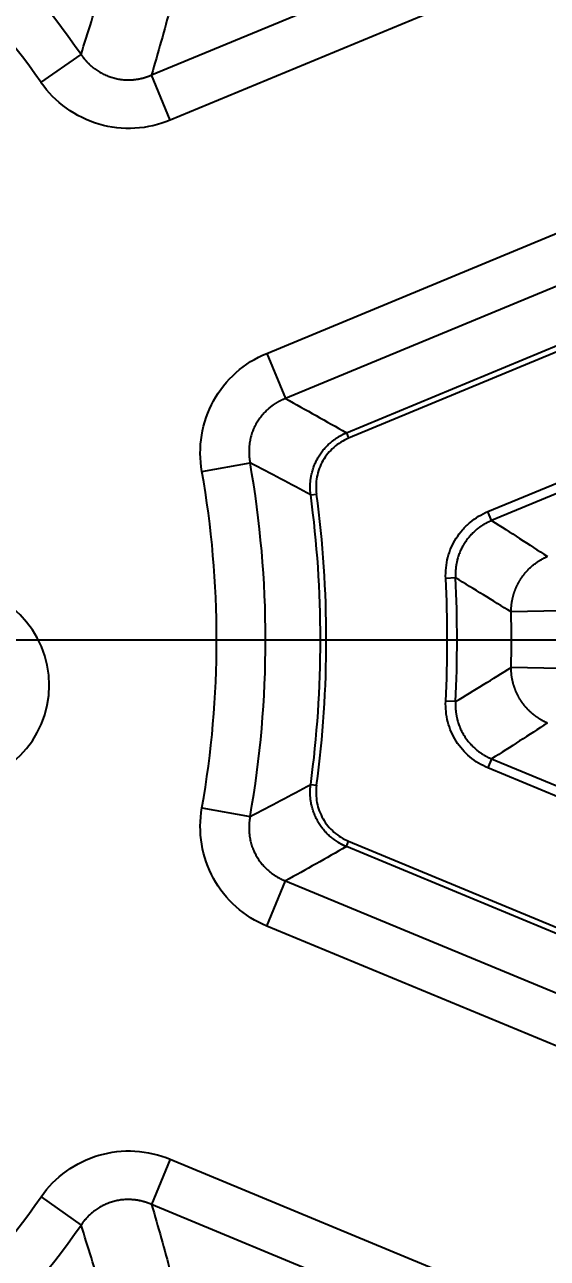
# Model space of a CAD drawing. Header units: millimetres. Extents: x 18 to 755, y 19 to 576.
# Drawn here: x 636.4 to 662.7, y 205.4 to 267.4 of the extents above; entities that cross this region are included whole.
import ezdxf

# ---------------------------------------------------------------- set-up
doc = ezdxf.new("R2010")
doc.units = ezdxf.units.MM
doc.layers.add('1', color=7, linetype='Continuous', true_color=0xffffff)
doc.styles.add('Arial', font='Arial')
doc.dimstyles.get("Standard").update_dxf_attribs({"dimtxt": 0.18, "dimasz": 0.18, "dimexe": 0.18, "dimexo": 0.0625, "dimgap": 0.09, "dimtad": 0, "dimtih": 1, "dimtoh": 1, "dimdec": 4, "dimzin": 0, "dimdsep": 46, "dimtxsty": 'Standard', "dimcen": 0.09, "dimadec": 0, "dimazin": 0, "dimtfac": 1, "dimtdec": 4, "dimtofl": 0, "dimtmove": 0, "dimatfit": 3, "dimfxl": 1, "dimtolj": 1, "dimtzin": 0, "dimarcsym": 0})

# ---------------------------------------------------------------- blocks, each defined once
blk = doc.blocks.new('_U0')
at = {"layer": '1', "color": 18, "linetype": 'Continuous', "lineweight": 13}
for p, q in [((700.69, 329.267), (735.405, 360.387)), ((493.69, 143.7), (700.69, 329.267)), ((493.69, 143.7), (695.478, 324.594))]:
    blk.add_line(p, q, dxfattribs=at)
at = {"layer": '1', "color": 18}
for points in [[(696.257, 323.726), (694.699, 325.463), (700.69, 329.267)], [(498.124, 149.241), (499.681, 147.504), (493.69, 143.7)]]:
    blk.add_solid(points, dxfattribs=at)
at = {"layer": 'Defpoints', "color": 0}
for p in [(700.69, 329.267), (493.69, 143.7)]:
    blk.add_point(p, dxfattribs=at)
at = {"layer": '1', "color": 18, "lineweight": -3, "insert": (708.25, 350.86), "char_height": 7, "attachment_point": 1, "rotation": 41.87487, "style": 'Arial'}
blk.add_mtext('\\A1;%%c278', dxfattribs=at)

msp = doc.modelspace()

# ---------------------------------------------------------------- linework, layer by layer
at = {"layer": '1', "color": 7, "lineweight": -3}
for p, q in [((642.759, 264.895), (702.567, 289.67)), ((703.509, 287.395), (643.701, 262.621)), ((648.559, 250.891), (708.368, 275.666)), ((709.31, 273.391), (649.502, 248.617)), ((637.192, 264.516), (639.208, 265.929)), ((643.701, 262.621), (642.759, 264.895)), ((652.569, 246.893), (676.426, 256.776)), ((676.54, 256.503), (652.682, 246.621)), ((648.559, 250.891), (649.502, 248.617)), ((659.697, 242.93), (677.827, 250.44)), ((678.016, 249.985), (659.885, 242.475)), ((652.569, 246.893), (652.682, 246.621)), ((645.298, 244.949), (647.723, 245.375)), ((650.772, 243.766), (651.065, 243.806)), ((659.885, 242.475), (659.697, 242.93)), ((658.065, 239.595), (657.573, 239.57)), ((663.328, 237.934), (660.866, 237.88)), ((440.132, 236.483), (754.248, 236.483)), ((663.328, 235.033), (660.866, 235.087)), ((658.065, 233.372), (657.573, 233.397)), ((659.885, 230.492), (659.697, 230.037)), ((659.885, 230.492), (678.016, 222.982)), ((677.827, 222.527), (659.697, 230.037)), ((650.772, 229.203), (651.065, 229.163)), ((645.298, 228.02), (647.723, 227.593)), ((652.569, 226.075), (652.682, 226.348)), ((676.427, 216.194), (652.569, 226.075)), ((652.682, 226.348), (676.54, 216.467)), ((648.56, 222.077), (649.502, 224.352)), ((649.502, 224.352), (709.311, 199.579)), ((708.369, 197.305), (648.56, 222.077)), ((643.702, 210.348), (642.759, 208.073)), ((643.702, 210.348), (703.51, 185.575)), ((637.193, 208.452), (639.209, 207.039)), ((702.568, 183.301), (642.759, 208.073))]:
    msp.add_line(p, q, dxfattribs=at)
for centre, radius, start, end in [((597.19, 236.483), 136.863, 270, 90), ((597.19, 236.483), 129, 270, 90), ((597.19, 236.483), 51.309, 35.02226, 54.97959), ((597.19, 236.483), 48.847, 35.02226, 54.97959), ((597.19, 236.483), 51.309, 350.02226, 9.97959), ((597.19, 236.483), 48.847, 350.02226, 9.97959), ((597.19, 236.483), 54.075, 352.26196, 7.7399), ((597.19, 236.483), 54.37, 352.26196, 7.7399), ((597.19, 236.483), 60.462, 357.07411, 2.92589), ((597.19, 236.483), 60.954, 357.07411, 2.92589), ((632.61, 234.192), 5, 270, 90), ((597.19, 236.483), 63.691, 358.74355, 1.25645), ((597.19, 236.483), 48.847, 305.02226, 324.97959), ((597.19, 236.483), 51.309, 305.02226, 324.97959)]:
    msp.add_arc(centre, radius, start, end, dxfattribs=at)
for points in [[(639.208, 265.929), (639.562, 267.031), (639.901, 268.129), (640.227, 269.224)], [(643.709, 268.283), (643.405, 267.159), (643.089, 266.03), (642.759, 264.895)], [(649.502, 248.617), (650.537, 248.048), (651.559, 247.474), (652.569, 246.893)], [(650.772, 243.766), (649.768, 244.31), (648.752, 244.846), (647.723, 245.375)], [(659.885, 242.475), (660.829, 241.879), (661.763, 241.279), (662.689, 240.674)], [(660.866, 237.88), (659.941, 238.457), (659.007, 239.028), (658.065, 239.595)], [(658.065, 233.372), (659.007, 233.939), (659.941, 234.51), (660.866, 235.087)], [(662.689, 232.293), (661.763, 231.688), (660.829, 231.088), (659.885, 230.492)], [(647.723, 227.593), (648.752, 228.122), (649.768, 228.659), (650.772, 229.203)], [(652.569, 226.075), (651.56, 225.495), (650.538, 224.921), (649.502, 224.352)], [(642.759, 208.073), (643.09, 206.939), (643.406, 205.81), (643.71, 204.686)], [(640.228, 203.745), (639.902, 204.84), (639.563, 205.938), (639.209, 207.039)]]:
    msp.add_open_spline(points, degree=3, dxfattribs=at)
for points, knots in [([(639.208, 265.929), (639.213, 265.922), (639.223, 265.907), (639.238, 265.886), (639.254, 265.864), (639.269, 265.843), (639.284, 265.821), (639.3, 265.8), (639.316, 265.779), (639.332, 265.759), (639.348, 265.738), (639.364, 265.718), (639.38, 265.698), (639.397, 265.678), (639.414, 265.658), (639.43, 265.639), (639.447, 265.62), (639.464, 265.601), (639.481, 265.582), (639.498, 265.563), (639.516, 265.545), (639.533, 265.526), (639.55, 265.508), (639.568, 265.49), (639.586, 265.473), (639.603, 265.455), (639.621, 265.438), (639.639, 265.421), (639.657, 265.404), (639.675, 265.388), (639.693, 265.371), (639.712, 265.355), (639.73, 265.339), (639.748, 265.324), (639.767, 265.308), (639.785, 265.293), (639.804, 265.278), (639.822, 265.263), (639.841, 265.248), (639.859, 265.234), (639.878, 265.22), (639.958, 265.159), (640.105, 265.06), (640.327, 264.938), (640.556, 264.836), (640.792, 264.756), (641.034, 264.697), (641.282, 264.659), (641.535, 264.644), (641.721, 264.649), (641.839, 264.658), (641.888, 264.663), (641.938, 264.669), (641.988, 264.676), (642.039, 264.683), (642.089, 264.692), (642.14, 264.701), (642.191, 264.712), (642.243, 264.723), (642.294, 264.736), (642.346, 264.749), (642.397, 264.764), (642.449, 264.78), (642.501, 264.796), (642.553, 264.814), (642.604, 264.833), (642.656, 264.853), (642.707, 264.873), (642.741, 264.888), (642.759, 264.895)], [0, 0, 0, 0, 0.006622, 0.013229, 0.019821, 0.026397, 0.032958, 0.039502, 0.04603, 0.052541, 0.059034, 0.06551, 0.071969, 0.078408, 0.08483, 0.091232, 0.097615, 0.103979, 0.110323, 0.116647, 0.12295, 0.129232, 0.135493, 0.141733, 0.147951, 0.154147, 0.160321, 0.166472, 0.1726, 0.178705, 0.184786, 0.190844, 0.196878, 0.202887, 0.208872, 0.214832, 0.220767, 0.226677, 0.232562, 0.23842, 0.244253, 0.250059, 0.313341, 0.376201, 0.438468, 0.499984, 0.561485, 0.623762, 0.686655, 0.749995, 0.762241, 0.774603, 0.787078, 0.799664, 0.81236, 0.825161, 0.838067, 0.851073, 0.864178, 0.877379, 0.890672, 0.904055, 0.917526, 0.93108, 0.944715, 0.958428, 0.972215, 0.986073, 1, 1, 1, 1]), ([(643.701, 262.621), (643.131, 262.385), (642.539, 262.248), (641.308, 262.178), (640.703, 262.246), (639.519, 262.591), (638.973, 262.858), (637.972, 263.578), (637.546, 264.011), (637.192, 264.516)], [0, 0, 0, 0, 0.25, 0.25, 0.5, 0.5, 0.75, 0.75, 1, 1, 1, 1]), ([(645.298, 244.949), (645.191, 245.556), (645.186, 246.163), (645.384, 247.38), (645.582, 247.956), (646.175, 249.037), (646.554, 249.512), (647.474, 250.333), (647.99, 250.655), (648.559, 250.891)], [0, 0, 0, 0, 0.25, 0.25, 0.5, 0.5, 0.75, 0.75, 1, 1, 1, 1]), ([(649.502, 248.617), (649.493, 248.613), (649.477, 248.607), (649.453, 248.597), (649.428, 248.587), (649.404, 248.576), (649.38, 248.566), (649.356, 248.555), (649.332, 248.544), (649.308, 248.533), (649.285, 248.522), (649.262, 248.51), (649.239, 248.499), (649.216, 248.487), (649.193, 248.475), (649.17, 248.463), (649.148, 248.451), (649.125, 248.438), (649.103, 248.426), (649.081, 248.413), (649.059, 248.4), (649.038, 248.387), (649.016, 248.374), (648.995, 248.361), (648.974, 248.347), (648.953, 248.334), (648.933, 248.32), (648.912, 248.306), (648.892, 248.292), (648.872, 248.278), (648.852, 248.264), (648.832, 248.25), (648.813, 248.235), (648.793, 248.221), (648.774, 248.206), (648.755, 248.192), (648.737, 248.177), (648.718, 248.162), (648.7, 248.147), (648.682, 248.132), (648.664, 248.117), (648.587, 248.051), (648.459, 247.93), (648.291, 247.74), (648.142, 247.538), (648.013, 247.325), (647.903, 247.101), (647.812, 246.867), (647.742, 246.624), (647.707, 246.441), (647.691, 246.325), (647.685, 246.275), (647.679, 246.225), (647.675, 246.175), (647.672, 246.124), (647.669, 246.073), (647.667, 246.021), (647.666, 245.969), (647.667, 245.916), (647.668, 245.863), (647.67, 245.81), (647.673, 245.756), (647.677, 245.702), (647.682, 245.648), (647.688, 245.594), (647.695, 245.539), (647.703, 245.485), (647.712, 245.43), (647.719, 245.393), (647.723, 245.375)], [0, 0, 0, 0, 0.006624, 0.013234, 0.019828, 0.026406, 0.032968, 0.039514, 0.046044, 0.052556, 0.059051, 0.065528, 0.071988, 0.078428, 0.084851, 0.091254, 0.097638, 0.104002, 0.110346, 0.11667, 0.122973, 0.129255, 0.135516, 0.141756, 0.147973, 0.154169, 0.160342, 0.166492, 0.17262, 0.178724, 0.184804, 0.190861, 0.196894, 0.202902, 0.208885, 0.214844, 0.220778, 0.226686, 0.232568, 0.238425, 0.244255, 0.250059, 0.313368, 0.376237, 0.438495, 0.499985, 0.561512, 0.623798, 0.686682, 0.749996, 0.762246, 0.774611, 0.78709, 0.79968, 0.812377, 0.825181, 0.838088, 0.851096, 0.864201, 0.877402, 0.890695, 0.904077, 0.917546, 0.931098, 0.944731, 0.95844, 0.972224, 0.986078, 1, 1, 1, 1]), ([(650.772, 243.766), (650.771, 243.774), (650.769, 243.791), (650.766, 243.816), (650.763, 243.841), (650.76, 243.866), (650.758, 243.891), (650.756, 243.916), (650.754, 243.941), (650.752, 243.966), (650.751, 243.991), (650.749, 244.016), (650.748, 244.041), (650.747, 244.066), (650.747, 244.091), (650.746, 244.115), (650.746, 244.14), (650.746, 244.164), (650.746, 244.189), (650.746, 244.213), (650.747, 244.238), (650.747, 244.262), (650.748, 244.286), (650.749, 244.31), (650.751, 244.335), (650.752, 244.359), (650.754, 244.382), (650.756, 244.406), (650.758, 244.43), (650.76, 244.454), (650.762, 244.477), (650.765, 244.501), (650.768, 244.524), (650.771, 244.547), (650.774, 244.57), (650.777, 244.593), (650.781, 244.616), (650.784, 244.639), (650.788, 244.662), (650.792, 244.685), (650.796, 244.707), (650.814, 244.802), (650.853, 244.968), (650.929, 245.199), (651.023, 245.421), (651.133, 245.634), (651.261, 245.838), (651.406, 246.031), (651.567, 246.213), (651.696, 246.337), (651.782, 246.411), (651.82, 246.443), (651.858, 246.474), (651.897, 246.504), (651.937, 246.534), (651.977, 246.564), (652.018, 246.593), (652.06, 246.621), (652.103, 246.649), (652.147, 246.677), (652.191, 246.704), (652.236, 246.73), (652.282, 246.756), (652.328, 246.78), (652.375, 246.805), (652.423, 246.828), (652.471, 246.851), (652.52, 246.873), (652.553, 246.887), (652.569, 246.893)], [0, 0, 0, 0, 0.006529, 0.013047, 0.019555, 0.026051, 0.032536, 0.039009, 0.045469, 0.051917, 0.058352, 0.064774, 0.071182, 0.077576, 0.083955, 0.09032, 0.09667, 0.103004, 0.109323, 0.115626, 0.121912, 0.128181, 0.134434, 0.140669, 0.146886, 0.153086, 0.159267, 0.165429, 0.171573, 0.177697, 0.183801, 0.189886, 0.195951, 0.201995, 0.208019, 0.214022, 0.220003, 0.225963, 0.231901, 0.237817, 0.243711, 0.249582, 0.312525, 0.375222, 0.437468, 0.499068, 0.560676, 0.622939, 0.685659, 0.748632, 0.7611, 0.773669, 0.786336, 0.799098, 0.811953, 0.824897, 0.837929, 0.851045, 0.864243, 0.877519, 0.89087, 0.904293, 0.917785, 0.931343, 0.944963, 0.958642, 0.972377, 0.986164, 1, 1, 1, 1]), ([(652.682, 246.621), (652.411, 246.508), (652.162, 246.354), (651.722, 245.968), (651.537, 245.743), (651.245, 245.235), (651.144, 244.962), (651.033, 244.386), (651.025, 244.097), (651.065, 243.806)], [0, 0, 0, 0, 0.25, 0.25, 0.5, 0.5, 0.75, 0.75, 1, 1, 1, 1]), ([(657.573, 239.57), (657.564, 239.748), (657.569, 239.925), (657.605, 240.277), (657.637, 240.453), (657.726, 240.794), (657.783, 240.96), (657.923, 241.283), (658.007, 241.442), (658.196, 241.74), (658.301, 241.881), (658.532, 242.145), (658.66, 242.27), (659.067, 242.612), (659.368, 242.794), (659.697, 242.93)], [0, 0, 0, 0, 0.125, 0.125, 0.25, 0.25, 0.375, 0.375, 0.5, 0.5, 0.625, 0.625, 0.75, 0.75, 1, 1, 1, 1]), ([(659.885, 242.475), (659.877, 242.472), (659.86, 242.465), (659.836, 242.454), (659.811, 242.444), (659.786, 242.433), (659.762, 242.421), (659.738, 242.41), (659.714, 242.399), (659.69, 242.387), (659.666, 242.375), (659.643, 242.363), (659.619, 242.35), (659.596, 242.338), (659.573, 242.325), (659.55, 242.313), (659.527, 242.3), (659.504, 242.286), (659.482, 242.273), (659.46, 242.26), (659.438, 242.246), (659.416, 242.232), (659.394, 242.218), (659.373, 242.204), (659.351, 242.19), (659.33, 242.176), (659.309, 242.161), (659.289, 242.146), (659.268, 242.132), (659.248, 242.117), (659.228, 242.102), (659.208, 242.087), (659.188, 242.071), (659.168, 242.056), (659.149, 242.04), (659.13, 242.025), (659.058, 241.966), (658.939, 241.858), (658.782, 241.693), (658.64, 241.517), (658.512, 241.331), (658.399, 241.136), (658.301, 240.932), (658.218, 240.719), (658.169, 240.557), (658.142, 240.45), (658.131, 240.4), (658.12, 240.349), (658.11, 240.298), (658.101, 240.246), (658.093, 240.194), (658.085, 240.141), (658.079, 240.088), (658.073, 240.034), (658.069, 239.981), (658.065, 239.926), (658.063, 239.872), (658.061, 239.817), (658.061, 239.762), (658.061, 239.706), (658.062, 239.651), (658.064, 239.613), (658.065, 239.595)], [0, 0, 0, 0, 0.007423, 0.014834, 0.022232, 0.029616, 0.036986, 0.044342, 0.051683, 0.059008, 0.066318, 0.073613, 0.08089, 0.088151, 0.095394, 0.10262, 0.109828, 0.117017, 0.124188, 0.131339, 0.13847, 0.145582, 0.152673, 0.159743, 0.166793, 0.17382, 0.180826, 0.18781, 0.194771, 0.201709, 0.208624, 0.215516, 0.222383, 0.229226, 0.236045, 0.242839, 0.249607, 0.31255, 0.375247, 0.437527, 0.499226, 0.560966, 0.623281, 0.686008, 0.748976, 0.763016, 0.777162, 0.791412, 0.805763, 0.820211, 0.834754, 0.849388, 0.864111, 0.878918, 0.893806, 0.908772, 0.923812, 0.938923, 0.954101, 0.969343, 0.984643, 1, 1, 1, 1]), ([(660.866, 237.88), (660.866, 237.889), (660.866, 237.908), (660.866, 237.935), (660.867, 237.963), (660.868, 237.99), (660.869, 238.018), (660.87, 238.045), (660.871, 238.073), (660.873, 238.1), (660.875, 238.128), (660.877, 238.155), (660.88, 238.183), (660.883, 238.21), (660.886, 238.237), (660.889, 238.265), (660.892, 238.292), (660.896, 238.319), (660.9, 238.346), (660.904, 238.374), (660.909, 238.401), (660.914, 238.428), (660.919, 238.455), (660.924, 238.482), (660.929, 238.508), (660.935, 238.535), (660.941, 238.562), (660.947, 238.588), (660.953, 238.615), (660.96, 238.641), (660.967, 238.668), (660.974, 238.694), (660.981, 238.72), (660.989, 238.746), (660.997, 238.772), (661.005, 238.798), (661.013, 238.824), (661.021, 238.849), (661.03, 238.875), (661.039, 238.9), (661.048, 238.925), (661.057, 238.95), (661.066, 238.975), (661.076, 239), (661.086, 239.025), (661.096, 239.05), (661.106, 239.074), (661.117, 239.098), (661.127, 239.123), (661.138, 239.147), (661.149, 239.171), (661.16, 239.194), (661.171, 239.218), (661.183, 239.241), (661.195, 239.265), (661.207, 239.288), (661.219, 239.311), (661.231, 239.334), (661.243, 239.356), (661.256, 239.379), (661.268, 239.401), (661.281, 239.423), (661.294, 239.445), (661.307, 239.467), (661.32, 239.488), (661.334, 239.51), (661.347, 239.531), (661.365, 239.559), (661.387, 239.592), (661.414, 239.631), (661.442, 239.67), (661.47, 239.709), (661.5, 239.747), (661.53, 239.786), (661.56, 239.823), (661.592, 239.861), (661.624, 239.898), (661.657, 239.935), (661.691, 239.972), (661.725, 240.008), (661.761, 240.043), (661.796, 240.078), (661.833, 240.113), (661.87, 240.147), (661.908, 240.181), (661.947, 240.214), (661.986, 240.247), (662.026, 240.278), (662.067, 240.31), (662.108, 240.34), (662.149, 240.371), (662.192, 240.4), (662.235, 240.429), (662.278, 240.457), (662.322, 240.484), (662.366, 240.51), (662.411, 240.536), (662.456, 240.561), (662.502, 240.586), (662.548, 240.609), (662.595, 240.632), (662.642, 240.654), (662.673, 240.667), (662.689, 240.674)], [0, 0, 0, 0, 0.007816, 0.015634, 0.023453, 0.031272, 0.039091, 0.046911, 0.05473, 0.062547, 0.070364, 0.078178, 0.08599, 0.0938, 0.101606, 0.109409, 0.117208, 0.125003, 0.132793, 0.140578, 0.148358, 0.156131, 0.163898, 0.171659, 0.179412, 0.187158, 0.194896, 0.202625, 0.210346, 0.218057, 0.22576, 0.233452, 0.241134, 0.248805, 0.256466, 0.264115, 0.271752, 0.279377, 0.286989, 0.294589, 0.302175, 0.309748, 0.317306, 0.324851, 0.33238, 0.339895, 0.347394, 0.354878, 0.362346, 0.369797, 0.377231, 0.384649, 0.392049, 0.399432, 0.406796, 0.414143, 0.42147, 0.428779, 0.436069, 0.443339, 0.45059, 0.45782, 0.46503, 0.47222, 0.479389, 0.486537, 0.493663, 0.500768, 0.514141, 0.527591, 0.541114, 0.55471, 0.568376, 0.58211, 0.595911, 0.609777, 0.623705, 0.637693, 0.65174, 0.665842, 0.679998, 0.694206, 0.708463, 0.722766, 0.737114, 0.751504, 0.765932, 0.780398, 0.794898, 0.809429, 0.82399, 0.838577, 0.853187, 0.867819, 0.882469, 0.897134, 0.911812, 0.926501, 0.941197, 0.955897, 0.9706, 0.985302, 1, 1, 1, 1]), ([(662.689, 232.293), (662.681, 232.296), (662.664, 232.304), (662.639, 232.315), (662.614, 232.326), (662.589, 232.338), (662.564, 232.35), (662.54, 232.363), (662.515, 232.375), (662.491, 232.388), (662.466, 232.401), (662.442, 232.414), (662.418, 232.427), (662.394, 232.441), (662.37, 232.454), (662.346, 232.468), (662.323, 232.483), (662.299, 232.497), (662.276, 232.512), (662.253, 232.526), (662.23, 232.542), (662.207, 232.557), (662.184, 232.572), (662.162, 232.588), (662.14, 232.604), (662.117, 232.62), (662.095, 232.636), (662.074, 232.652), (662.052, 232.669), (662.03, 232.685), (662.009, 232.702), (661.988, 232.719), (661.967, 232.736), (661.946, 232.754), (661.925, 232.771), (661.905, 232.789), (661.885, 232.807), (661.865, 232.825), (661.845, 232.843), (661.825, 232.861), (661.806, 232.88), (661.786, 232.898), (661.767, 232.917), (661.748, 232.936), (661.73, 232.955), (661.711, 232.974), (661.693, 232.993), (661.675, 233.013), (661.657, 233.032), (661.639, 233.052), (661.622, 233.071), (661.605, 233.091), (661.588, 233.111), (661.571, 233.131), (661.554, 233.151), (661.538, 233.171), (661.522, 233.191), (661.506, 233.212), (661.49, 233.232), (661.475, 233.253), (661.459, 233.273), (661.444, 233.294), (661.429, 233.315), (661.415, 233.335), (661.4, 233.356), (661.386, 233.377), (661.372, 233.398), (661.354, 233.425), (661.332, 233.459), (661.307, 233.5), (661.283, 233.541), (661.259, 233.582), (661.235, 233.625), (661.213, 233.667), (661.19, 233.711), (661.169, 233.755), (661.147, 233.799), (661.127, 233.844), (661.107, 233.89), (661.088, 233.936), (661.07, 233.983), (661.052, 234.03), (661.035, 234.077), (661.019, 234.125), (661.003, 234.173), (660.988, 234.222), (660.975, 234.271), (660.961, 234.32), (660.949, 234.37), (660.937, 234.42), (660.927, 234.47), (660.917, 234.521), (660.908, 234.572), (660.9, 234.623), (660.892, 234.674), (660.886, 234.725), (660.881, 234.777), (660.876, 234.828), (660.872, 234.88), (660.869, 234.932), (660.867, 234.983), (660.866, 235.035), (660.866, 235.07), (660.866, 235.087)], [0, 0, 0, 0, 0.007817, 0.015635, 0.023454, 0.031273, 0.039093, 0.046913, 0.054732, 0.06255, 0.070367, 0.078181, 0.085994, 0.093804, 0.10161, 0.109414, 0.117213, 0.125008, 0.132798, 0.140583, 0.148363, 0.156137, 0.163904, 0.171664, 0.179418, 0.187164, 0.194902, 0.202631, 0.210352, 0.218064, 0.225766, 0.233458, 0.24114, 0.248812, 0.256472, 0.264121, 0.271758, 0.279383, 0.286995, 0.294595, 0.302181, 0.309754, 0.317312, 0.324857, 0.332386, 0.339901, 0.3474, 0.354883, 0.362351, 0.369802, 0.377236, 0.384654, 0.392054, 0.399436, 0.4068, 0.414146, 0.421474, 0.428782, 0.436072, 0.443342, 0.450592, 0.457822, 0.465032, 0.472222, 0.47939, 0.486537, 0.493663, 0.500768, 0.514142, 0.527592, 0.541116, 0.554712, 0.568379, 0.582114, 0.595915, 0.609781, 0.623709, 0.637698, 0.651745, 0.665848, 0.680004, 0.694212, 0.708469, 0.722773, 0.73712, 0.75151, 0.765939, 0.780404, 0.794904, 0.809435, 0.823996, 0.838582, 0.853192, 0.867824, 0.882473, 0.897138, 0.911816, 0.926504, 0.941199, 0.955899, 0.970601, 0.985302, 1, 1, 1, 1]), ([(659.697, 230.037), (659.532, 230.105), (659.374, 230.185), (659.071, 230.369), (658.926, 230.473), (658.656, 230.7), (658.531, 230.823), (658.299, 231.088), (658.192, 231.232), (658.004, 231.531), (657.922, 231.686), (657.782, 232.009), (657.724, 232.177), (657.591, 232.692), (657.555, 233.042), (657.573, 233.397)], [0, 0, 0, 0, 0.125, 0.125, 0.25, 0.25, 0.375, 0.375, 0.5, 0.5, 0.625, 0.625, 0.75, 0.75, 1, 1, 1, 1]), ([(658.065, 233.372), (658.065, 233.363), (658.064, 233.345), (658.063, 233.318), (658.062, 233.291), (658.061, 233.265), (658.061, 233.238), (658.061, 233.211), (658.061, 233.184), (658.061, 233.158), (658.062, 233.131), (658.063, 233.105), (658.064, 233.078), (658.065, 233.052), (658.066, 233.026), (658.068, 232.999), (658.07, 232.973), (658.072, 232.947), (658.075, 232.921), (658.077, 232.895), (658.08, 232.87), (658.083, 232.844), (658.086, 232.818), (658.09, 232.793), (658.094, 232.768), (658.098, 232.742), (658.102, 232.717), (658.106, 232.692), (658.111, 232.667), (658.115, 232.642), (658.12, 232.618), (658.125, 232.593), (658.131, 232.569), (658.136, 232.545), (658.142, 232.52), (658.148, 232.496), (658.17, 232.407), (658.216, 232.253), (658.298, 232.04), (658.396, 231.836), (658.509, 231.641), (658.636, 231.455), (658.779, 231.278), (658.935, 231.113), (659.061, 230.999), (659.146, 230.929), (659.186, 230.897), (659.228, 230.865), (659.27, 230.834), (659.312, 230.804), (659.356, 230.774), (659.4, 230.745), (659.446, 230.716), (659.492, 230.688), (659.538, 230.661), (659.586, 230.634), (659.634, 230.608), (659.683, 230.583), (659.733, 230.559), (659.783, 230.536), (659.834, 230.513), (659.868, 230.499), (659.885, 230.492)], [0, 0, 0, 0, 0.007422, 0.014832, 0.022228, 0.029611, 0.03698, 0.044335, 0.051675, 0.059001, 0.06631, 0.073604, 0.080881, 0.088141, 0.095384, 0.10261, 0.109817, 0.117007, 0.124177, 0.131328, 0.13846, 0.145571, 0.152663, 0.159734, 0.166783, 0.173811, 0.180818, 0.187802, 0.194764, 0.201703, 0.208618, 0.215511, 0.222379, 0.229223, 0.236043, 0.242838, 0.249607, 0.312539, 0.375233, 0.437516, 0.499226, 0.560955, 0.623267, 0.685997, 0.748976, 0.763013, 0.777158, 0.791406, 0.805755, 0.820202, 0.834744, 0.849378, 0.8641, 0.878907, 0.893795, 0.908762, 0.923803, 0.938915, 0.954095, 0.969338, 0.984641, 1, 1, 1, 1]), ([(652.569, 226.075), (652.562, 226.079), (652.546, 226.085), (652.523, 226.095), (652.5, 226.105), (652.477, 226.116), (652.454, 226.126), (652.431, 226.137), (652.409, 226.148), (652.386, 226.159), (652.364, 226.17), (652.342, 226.182), (652.32, 226.193), (652.298, 226.205), (652.276, 226.217), (652.255, 226.229), (652.233, 226.241), (652.212, 226.253), (652.191, 226.266), (652.17, 226.278), (652.149, 226.291), (652.128, 226.304), (652.108, 226.317), (652.088, 226.33), (652.067, 226.343), (652.047, 226.356), (652.028, 226.37), (652.008, 226.384), (651.989, 226.397), (651.969, 226.411), (651.95, 226.425), (651.931, 226.439), (651.912, 226.453), (651.894, 226.467), (651.875, 226.482), (651.857, 226.496), (651.839, 226.511), (651.821, 226.525), (651.803, 226.54), (651.786, 226.555), (651.768, 226.57), (651.696, 226.633), (651.572, 226.751), (651.411, 226.932), (651.265, 227.125), (651.137, 227.328), (651.026, 227.541), (650.932, 227.763), (650.856, 227.994), (650.814, 228.168), (650.793, 228.28), (650.785, 228.328), (650.777, 228.377), (650.77, 228.426), (650.764, 228.475), (650.759, 228.525), (650.755, 228.576), (650.751, 228.626), (650.749, 228.677), (650.747, 228.729), (650.746, 228.781), (650.746, 228.833), (650.747, 228.885), (650.749, 228.938), (650.752, 228.99), (650.755, 229.043), (650.76, 229.096), (650.766, 229.15), (650.77, 229.185), (650.772, 229.203)], [0, 0, 0, 0, 0.00653, 0.013049, 0.019558, 0.026055, 0.032541, 0.039014, 0.045476, 0.051924, 0.05836, 0.064782, 0.071191, 0.077585, 0.083965, 0.09033, 0.09668, 0.103015, 0.109334, 0.115637, 0.121923, 0.128192, 0.134445, 0.14068, 0.146897, 0.153096, 0.159277, 0.165439, 0.171582, 0.177706, 0.18381, 0.189894, 0.195958, 0.202002, 0.208025, 0.214027, 0.220007, 0.225966, 0.231904, 0.237819, 0.243712, 0.249582, 0.312536, 0.375236, 0.437479, 0.499068, 0.560687, 0.622954, 0.68567, 0.748632, 0.761102, 0.773673, 0.786341, 0.799105, 0.811961, 0.824907, 0.837939, 0.851056, 0.864254, 0.87753, 0.890881, 0.904303, 0.917795, 0.931352, 0.944971, 0.958648, 0.972381, 0.986166, 1, 1, 1, 1]), ([(651.065, 229.163), (651.026, 228.872), (651.034, 228.579), (651.145, 228.005), (651.247, 227.731), (651.539, 227.224), (651.723, 226.999), (652.165, 226.613), (652.411, 226.461), (652.682, 226.348)], [0, 0, 0, 0, 0.25, 0.25, 0.5, 0.5, 0.75, 0.75, 1, 1, 1, 1]), ([(648.56, 222.077), (647.99, 222.313), (647.475, 222.636), (646.555, 223.456), (646.175, 223.932), (645.582, 225.013), (645.385, 225.588), (645.186, 226.805), (645.191, 227.413), (645.298, 228.02)], [0, 0, 0, 0, 0.25, 0.25, 0.5, 0.5, 0.75, 0.75, 1, 1, 1, 1]), ([(647.723, 227.593), (647.721, 227.585), (647.718, 227.567), (647.713, 227.541), (647.709, 227.515), (647.704, 227.489), (647.7, 227.463), (647.696, 227.437), (647.693, 227.412), (647.69, 227.386), (647.686, 227.36), (647.684, 227.334), (647.681, 227.308), (647.679, 227.283), (647.676, 227.257), (647.674, 227.231), (647.673, 227.206), (647.671, 227.18), (647.67, 227.155), (647.669, 227.129), (647.668, 227.104), (647.667, 227.079), (647.667, 227.054), (647.667, 227.029), (647.667, 227.004), (647.667, 226.979), (647.668, 226.954), (647.668, 226.929), (647.669, 226.905), (647.67, 226.88), (647.671, 226.856), (647.673, 226.832), (647.674, 226.807), (647.676, 226.783), (647.678, 226.759), (647.681, 226.736), (647.683, 226.712), (647.686, 226.688), (647.688, 226.665), (647.691, 226.641), (647.695, 226.618), (647.709, 226.519), (647.742, 226.345), (647.812, 226.101), (647.903, 225.867), (648.013, 225.644), (648.143, 225.431), (648.291, 225.229), (648.459, 225.039), (648.594, 224.911), (648.684, 224.835), (648.722, 224.803), (648.762, 224.772), (648.802, 224.741), (648.843, 224.711), (648.885, 224.681), (648.928, 224.652), (648.971, 224.623), (649.016, 224.595), (649.061, 224.568), (649.107, 224.541), (649.154, 224.515), (649.202, 224.489), (649.25, 224.464), (649.299, 224.44), (649.349, 224.417), (649.399, 224.394), (649.45, 224.373), (649.485, 224.359), (649.502, 224.352)], [0, 0, 0, 0, 0.006622, 0.013229, 0.019821, 0.026397, 0.032958, 0.039502, 0.04603, 0.052541, 0.059034, 0.06551, 0.071969, 0.078408, 0.08483, 0.091232, 0.097615, 0.103979, 0.110323, 0.116647, 0.12295, 0.129232, 0.135493, 0.141733, 0.147951, 0.154147, 0.160321, 0.166472, 0.1726, 0.178705, 0.184786, 0.190844, 0.196878, 0.202887, 0.208872, 0.214832, 0.220767, 0.226677, 0.232562, 0.23842, 0.244253, 0.250059, 0.313341, 0.376201, 0.438468, 0.499984, 0.561485, 0.623762, 0.686655, 0.749995, 0.762241, 0.774603, 0.787078, 0.799664, 0.81236, 0.825161, 0.838067, 0.851073, 0.864178, 0.877379, 0.890672, 0.904055, 0.917526, 0.93108, 0.944715, 0.958428, 0.972215, 0.986073, 1, 1, 1, 1]), ([(637.193, 208.452), (637.547, 208.957), (637.973, 209.39), (638.974, 210.11), (639.52, 210.378), (640.704, 210.723), (641.308, 210.791), (642.54, 210.72), (643.132, 210.584), (643.702, 210.348)], [0, 0, 0, 0, 0.25, 0.25, 0.5, 0.5, 0.75, 0.75, 1, 1, 1, 1]), ([(642.759, 208.073), (642.751, 208.077), (642.735, 208.084), (642.711, 208.094), (642.686, 208.104), (642.662, 208.114), (642.637, 208.123), (642.613, 208.133), (642.588, 208.142), (642.564, 208.151), (642.539, 208.159), (642.515, 208.168), (642.49, 208.176), (642.465, 208.184), (642.441, 208.192), (642.416, 208.199), (642.392, 208.206), (642.367, 208.213), (642.343, 208.22), (642.318, 208.226), (642.294, 208.233), (642.269, 208.239), (642.245, 208.245), (642.22, 208.25), (642.196, 208.256), (642.172, 208.261), (642.147, 208.266), (642.123, 208.271), (642.099, 208.275), (642.075, 208.279), (642.051, 208.283), (642.027, 208.287), (642.003, 208.291), (641.979, 208.294), (641.955, 208.297), (641.931, 208.3), (641.907, 208.303), (641.884, 208.306), (641.86, 208.308), (641.837, 208.31), (641.813, 208.312), (641.713, 208.32), (641.536, 208.325), (641.283, 208.309), (641.035, 208.271), (640.793, 208.212), (640.557, 208.132), (640.328, 208.031), (640.106, 207.908), (639.952, 207.804), (639.858, 207.733), (639.819, 207.702), (639.78, 207.671), (639.741, 207.638), (639.703, 207.605), (639.665, 207.57), (639.627, 207.535), (639.589, 207.498), (639.552, 207.461), (639.515, 207.423), (639.479, 207.384), (639.443, 207.344), (639.408, 207.303), (639.373, 207.261), (639.339, 207.218), (639.306, 207.175), (639.273, 207.13), (639.241, 207.085), (639.22, 207.054), (639.209, 207.039)], [0, 0, 0, 0, 0.006624, 0.013234, 0.019828, 0.026406, 0.032968, 0.039514, 0.046044, 0.052556, 0.059051, 0.065528, 0.071988, 0.078428, 0.084851, 0.091254, 0.097638, 0.104002, 0.110346, 0.11667, 0.122973, 0.129255, 0.135516, 0.141756, 0.147973, 0.154169, 0.160342, 0.166492, 0.17262, 0.178724, 0.184804, 0.190861, 0.196894, 0.202902, 0.208885, 0.214844, 0.220778, 0.226686, 0.232568, 0.238425, 0.244255, 0.250059, 0.313368, 0.376237, 0.438495, 0.499985, 0.561512, 0.623798, 0.686682, 0.749996, 0.762246, 0.774611, 0.78709, 0.79968, 0.812377, 0.825181, 0.838088, 0.851096, 0.864201, 0.877402, 0.890695, 0.904077, 0.917546, 0.931098, 0.944731, 0.95844, 0.972224, 0.986078, 1, 1, 1, 1])]:
    msp.add_open_spline(points, degree=3, knots=knots, dxfattribs=at)

# ---------------------------------------------------------------- dimensions: what is measured, and where the dimension line sits
dim = msp.add_diameter_dim_2p(p1=(493.69, 143.7), p2=(700.69, 329.267), dimstyle='Standard', override={"dimtxt": 7, "dimasz": 7, "dimexe": 2, "dimexo": 0, "dimgap": 3.5, "dimtad": 1, "dimtih": 0, "dimtoh": 0, "dimdec": 1, "dimlfac": 1, "dimzin": 8, "dimdsep": 44, "dimlunit": 2, "dimpost": '%%c<>', "dimtxsty": 'Arial', "dimsah": 1, "dimse1": 0, "dimse2": 0, "dimsd1": 0, "dimsd2": 0, "dimclrd": 18, "dimclre": 18, "dimclrt": 18, "dimtol": 0, "dimtm": -0.1, "dimtfac": 1, "dimtdec": 2, "dimtofl": 1, "dimtmove": 0, "dimatfit": 2, "dimtzin": 8, "dimlwd": 13, "dimlwe": 13}, dxfattribs=at)
dim.commit()
dim.dimension.update_dxf_attribs({"geometry": '_U0', "text_midpoint": (724.206, 350.348), "dimtype": 163})

doc.saveas('drawing.dxf')
